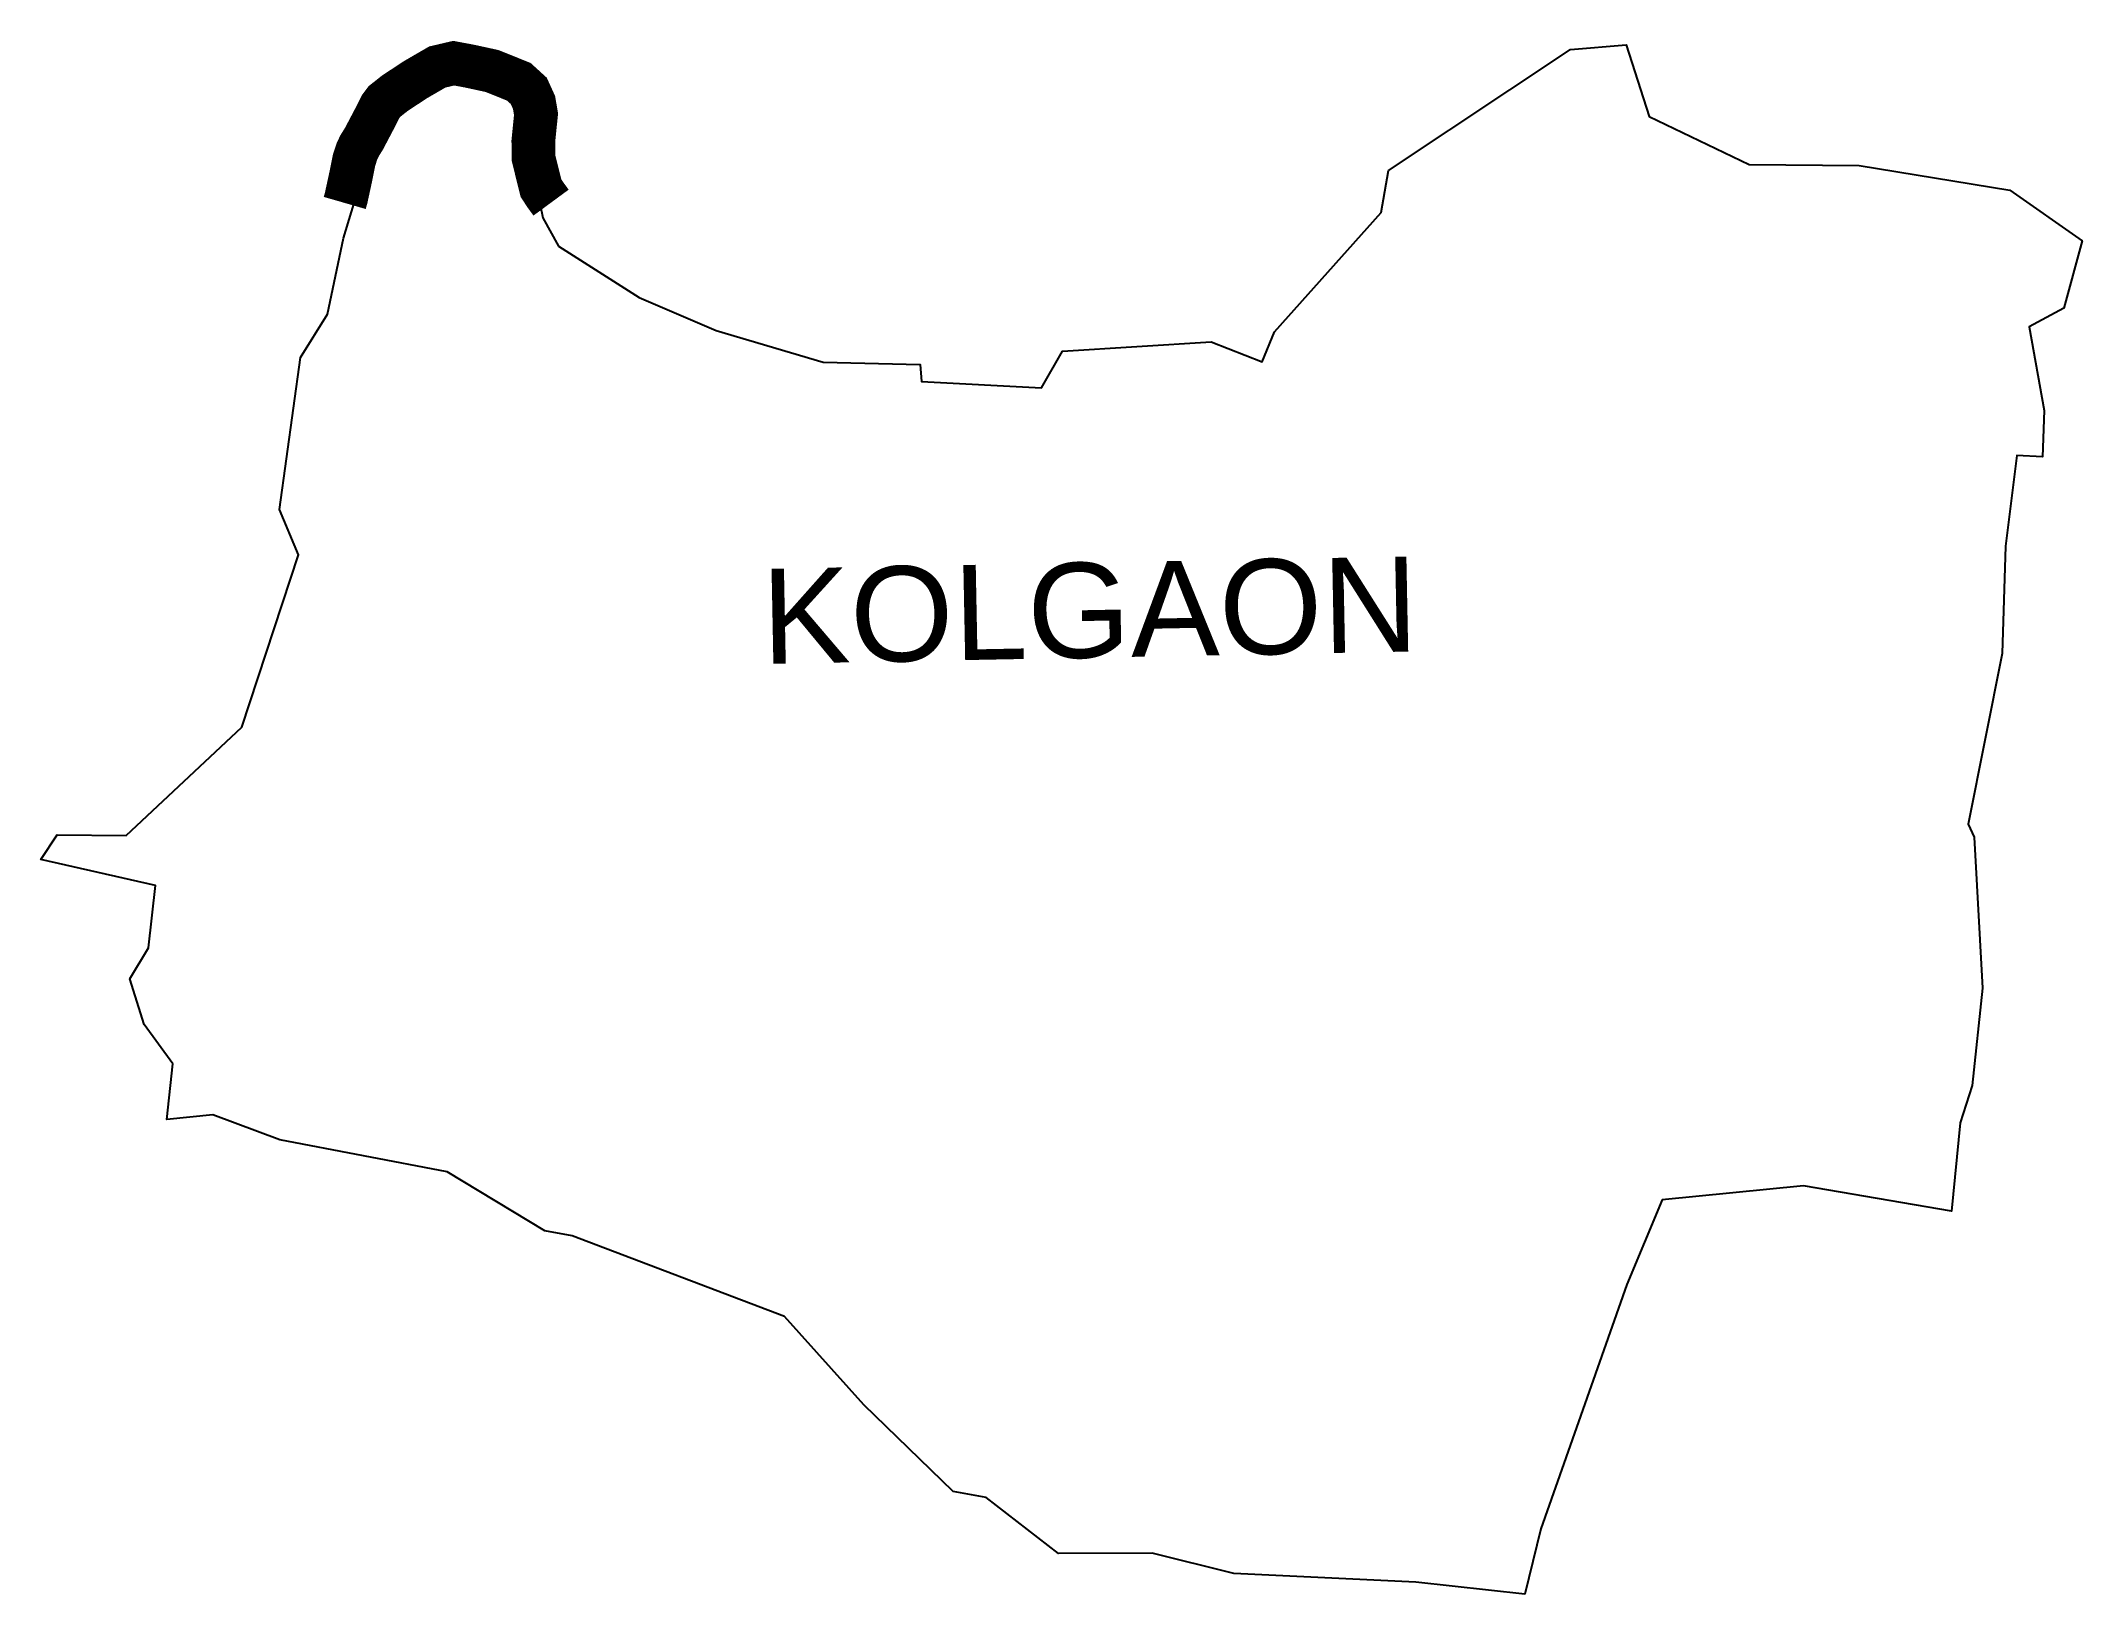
# Model space of a CAD drawing. Header units: metres. Extents: x 275043 to 277378, y 2078787 to 2080564.
import ezdxf

# ---------------------------------------------------------------- set-up
doc = ezdxf.new("R2010")
doc.units = ezdxf.units.M
for name, color, linetype in [('NATURALLY PROTECTED', 3, 'Continuous'), ('village', 4, 'Continuous'), ('VILLAGE NAME', 250, 'Continuous')]:
    doc.layers.add(name, color=color, linetype=linetype)
doc.styles.get("Standard").update_dxf_attribs({"font": 'simplex.shx'})

msp = doc.modelspace()

# ---------------------------------------------------------------- linework, layer by layer
at = {"layer": 'NATURALLY PROTECTED', "const_width": 50, "flags": 128}
msp.add_lwpolyline([(275626.7, 2080378.6), (275620.3, 2080387.3), (275615.1, 2080395.3), (275606.6, 2080429.6), (275606.4, 2080448.9), (275609.5, 2080479.8), (275607.2, 2080493.2), (275601.2, 2080506.4), (275589.8, 2080516.8), (275559.3, 2080529.1), (275533.5, 2080534.7), (275515.3, 2080538.1), (275496.5, 2080533.7), (275471.5, 2080519.2), (275448.1, 2080503.8), (275436, 2080494.2), (275431.8, 2080488.6), (275425.7, 2080476.5), (275412.7, 2080451.8), (275407.7, 2080443.8), (275404.6, 2080437.3), (275401.3, 2080427.2), (275397.5, 2080408.2), (275392.1, 2080383.4), (275390.6, 2080378.2)], dxfattribs=at)
at = {"layer": 'village'}
msp.add_polyline3d([(275193.8, 2079393.2, 0), (275161.1, 2079438.3, 0), (275144.6, 2079490.8, 0), (275166.1, 2079526, 0), (275174.1, 2079597.3, 0), (275042.9, 2079627, 0), (275061.6, 2079655.3, 0), (275140.7, 2079654.7, 0), (275272.9, 2079778.6, 0), (275337.7, 2079975.5, 0), (275315.8, 2080027.6, 0), (275339.9, 2080201.3, 0), (275371, 2080250.9, 0), (275389.3, 2080338, 0), (275438.9, 2080501, 0), (275533.1, 2080536.7, 0), (275583.5, 2080526.1, 0), (275617.2, 2080361.1, 0), (275635.1, 2080328.6, 0), (275727.4, 2080270, 0), (275815.6, 2080232.3, 0), (275938.1, 2080196.2, 0), (276048.8, 2080193.5, 0), (276050.4, 2080173.8, 0), (276187.9, 2080166.7, 0), (276212, 2080208.8, 0), (276382, 2080219.4, 0), (276440.4, 2080196.3, 0), (276454.5, 2080230.7, 0), (276576.6, 2080367.4, 0), (276585, 2080415.3, 0), (276793.2, 2080553.8, 0), (276856.7, 2080559, 0), (276883.1, 2080477.1, 0), (276997.3, 2080422.3, 0), (277123.4, 2080420.9, 0), (277295.6, 2080393, 0), (277378.5, 2080334.8, 0), (277357.3, 2080257.7, 0), (277318, 2080236.5, 0), (277334.9, 2080140.8, 0), (277333, 2080087.8, 0), (277303.7, 2080089.2, 0), (277290.6, 2079985.4, 0), (277287.1, 2079862.7, 0), (277247.9, 2079667.4, 0), (277254.9, 2079652.7, 0), (277264.6, 2079479.9, 0), (277252.7, 2079368.7, 0), (277238.8, 2079325.8, 0), (277229.1, 2079224.9, 0), (277059.5, 2079253.7, 0), (276898.1, 2079237.8, 0), (276857.5, 2079141, 0), (276759, 2078861.4, 0), (276740.7, 2078786.7, 0), (276616.2, 2078800.6, 0), (276408, 2078810.4, 0), (276314.3, 2078833.7, 0), (276207.2, 2078833.3, 0), (276124.6, 2078897.4, 0), (276086.7, 2078904.3, 0), (275984.6, 2079003.2, 0), (275893.9, 2079104.5, 0), (275650.9, 2079196.7, 0), (275619.4, 2079202.2, 0), (275507.7, 2079269.7, 0), (275316.4, 2079306.6, 0), (275239.7, 2079334.9, 0), (275187.1, 2079329.6, 0)], close=True, dxfattribs=at)

# ---------------------------------------------------------------- texts
at = {"layer": 'VILLAGE NAME', "insert": (275866.5, 2079959.5), "char_height": 108.748, "attachment_point": 1, "rotation": 1.1028}
msp.add_mtext_dynamic_manual_height_columns('{\\fArial|b0|i0|c0|p34;KOLGAON}', width=726.929, gutter_width=543.7, heights=[0], dxfattribs=at)

doc.saveas('drawing.dxf')
